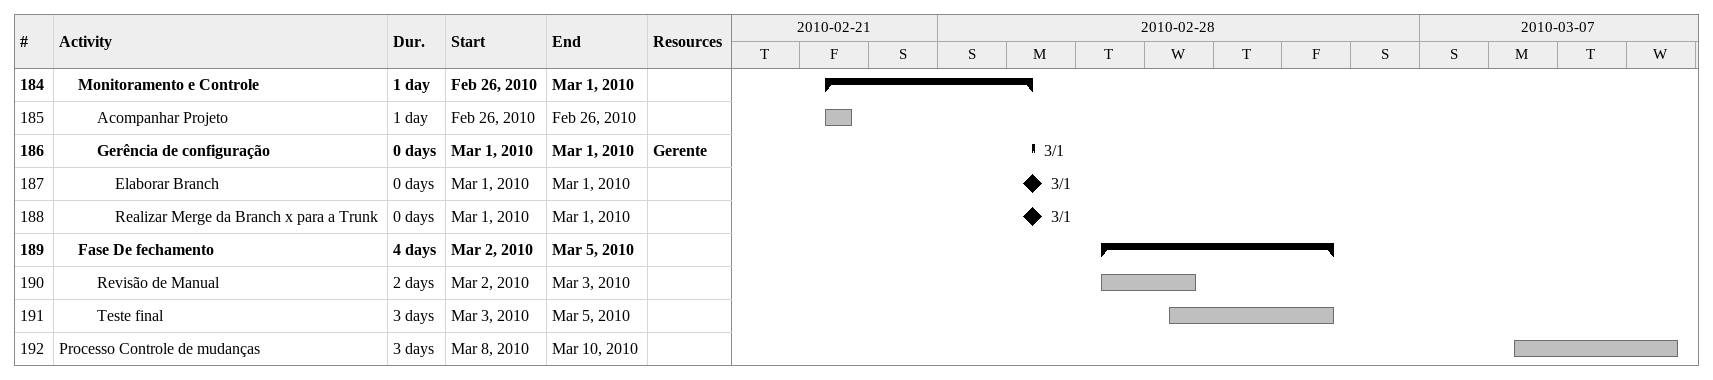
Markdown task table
| ID | Level | Task | Duration | Start | Finish | Resources |
|---|---|---|---|---|---|---|
| 184 | 2 | **Monitoramento e Controle** | 1d | 2010-02-26 | 2010-03-01 |  |
| 185 | 3 | Acompanhar Projeto | 1d | 2010-02-26 | 2010-02-26 |  |
| 186 | 3 | **Gerência de configuração** | 0d | 2010-03-01 | 2010-03-01 | Gerente |
| 187 | 4 | Elaborar Branch | 0d | 2010-03-01 | 2010-03-01 |  |
| 188 | 4 | Realizar Merge da Branch x para a Trunk | 0d | 2010-03-01 | 2010-03-01 |  |
| 189 | 2 | **Fase De fechamento** | 4d | 2010-03-02 | 2010-03-05 |  |
| 190 | 3 | Revisão de Manual | 2d | 2010-03-02 | 2010-03-03 |  |
| 191 | 3 | Teste final | 3d | 2010-03-03 | 2010-03-05 |  |
| 192 | 1 | Processo Controle de mudanças | 3d | 2010-03-08 | 2010-03-10 |  |
